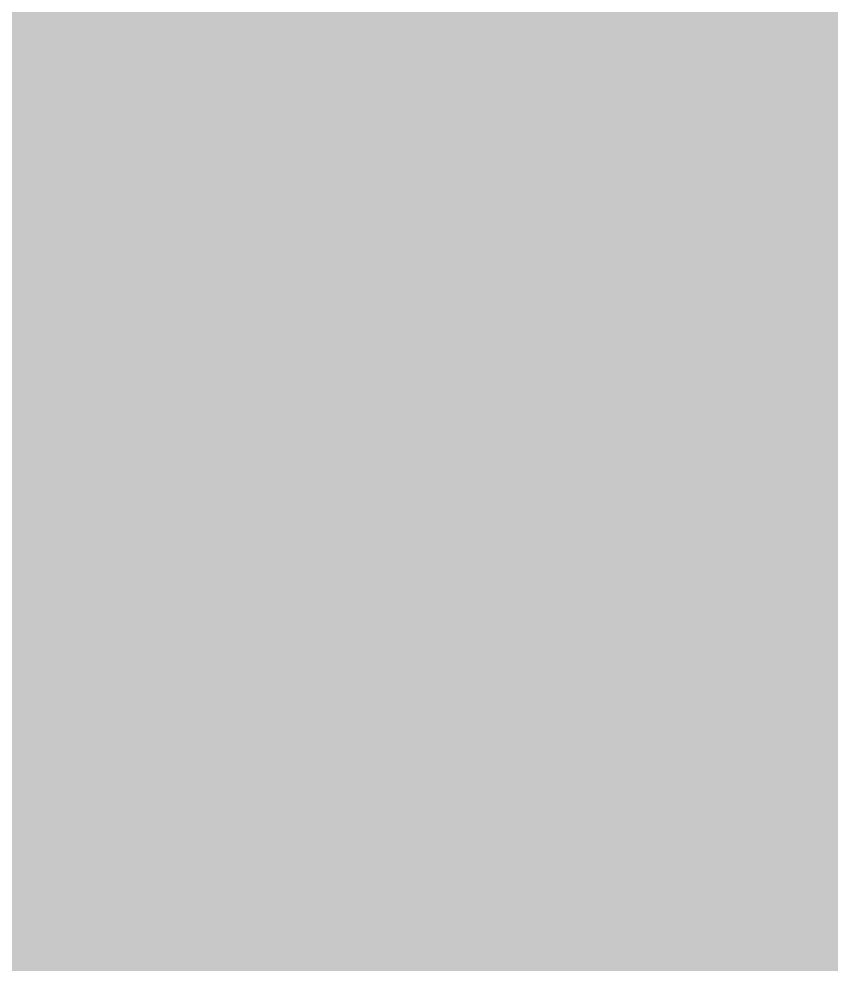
# Model space of a CAD drawing. Header units: inches. Extents: x -4169 to -1846, y 9706 to 12377.
# Drawn here: x -3829.643 to -3829.585, y 10390.7594 to 10390.8269 of the extents above; entities that cross this region are included whole.
import ezdxf

# ---------------------------------------------------------------- set-up
doc = ezdxf.new("R2010")
doc.units = ezdxf.units.IN
doc.header["$MEASUREMENT"] = 0
for name, color, linetype, lineweight in [('0-1', 7, 'Continuous', 5), ('0-2', 50, 'Continuous', 18), ('A-GENM-8', 253, 'Continuous', 9)]:
    doc.layers.add(name, color=color, linetype=linetype, lineweight=lineweight)

# ---------------------------------------------------------------- blocks, each defined once
blk = doc.blocks.new('V-Series_EWC4_SPVU_RFA_2015 - 2ND AND 3RD FLOOR-2226480-ENLARGED RCP - 3RD FLOOR PLAN')
at = {"layer": 'A-GENM-8'}
for points in [[(-3488.361237, 12087.401896), (-3487.923737, 12087.401896), (-3487.923737, 12109.714396), (-3488.361237, 12109.714396), (-3488.361237, 12115.839396), (-3515.361237, 12115.839396), (-3515.361237, 12109.714396), (-3515.798737, 12109.714396), (-3515.798737, 12087.401896), (-3515.361237, 12087.401896), (-3515.361237, 12092.324798), (-3488.361237, 12092.324798), (-3488.361237, 12088.055668)], [(-3515.361237, 12087.401896), (-3488.361237, 12087.401896), (-3488.361237, 12088.055668), (-3515.361237, 12088.055668)]]:
    blk.add_hatch(color=256, dxfattribs=at).paths.add_polyline_path(points, flags=0)
blk = doc.blocks.new('CTR - 1st Phase - Shell_rvt-1-ENLARGED RCP - 3RD FLOOR PLAN')
at = {"layer": '0-2', "rotation": 90.00000000000007}
blk.add_blockref('V-Series_EWC4_SPVU_RFA_2015 - 2ND AND 3RD FLOOR-2226480-ENLARGED RCP - 3RD FLOOR PLAN', (8257.865659, 13879.188133), dxfattribs=at)

msp = doc.modelspace()

# ---------------------------------------------------------------- block references
at = {"layer": '0-1'}
msp.add_blockref('CTR - 1st Phase - Shell_rvt-1-ENLARGED RCP - 3RD FLOOR PLAN', (0, 0), dxfattribs=at)

doc.saveas('drawing.dxf')
